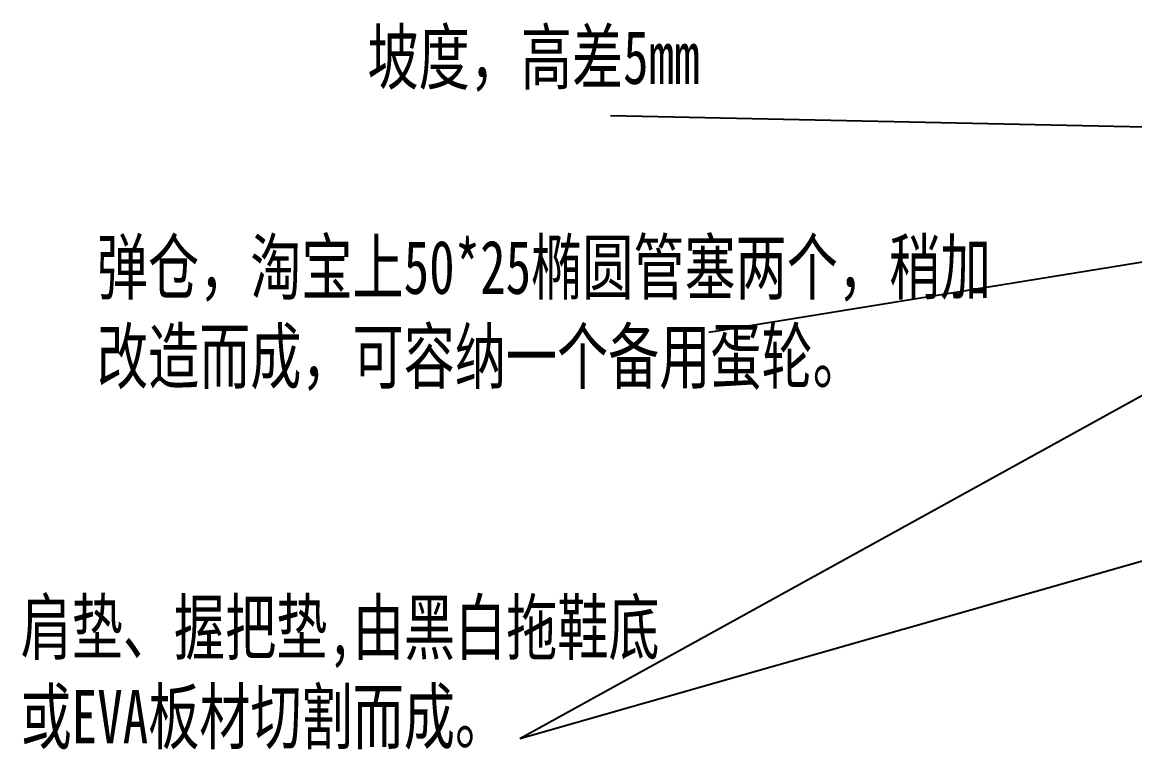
# Model space of a CAD drawing. Header units: millimetres. Extents: x -181533 to 210877, y -131082 to -66261.
# Drawn here: x -181533.1 to -181084, y -67798.5 to -67504.8 of the extents above; entities that cross this region are included whole.
import ezdxf

# ---------------------------------------------------------------- set-up
doc = ezdxf.new("R2010")
doc.units = ezdxf.units.MM
doc.header["$LTSCALE"] = 0.03
doc.header["$MEASUREMENT"] = 0
doc.linetypes.add('HIDDEN2', pattern=[0.1875, 0.125, -0.0625])
doc.layers.add('LINK', color=2, linetype='Continuous')
doc.layers.add('标注线', color=3, linetype='Continuous')
doc.styles.add('ROM', font='romans.shx', dxfattribs={"width": 0.7})

msp = doc.modelspace()

# ---------------------------------------------------------------- linework, layer by layer
at = {"layer": '标注线', "color": 3, "linetype": 'ByBlock'}
for p, q in [((-180970.263, -67549.524), (-181295.683, -67542.604)), ((-180934.656, -67577.992), (-181255.947, -67630.127)), ((-181047.201, -67636.912), (-181332.189, -67794.164)), ((-180825.619, -67649.495), (-181332.189, -67794.164))]:
    msp.add_line(p, q, dxfattribs=at)

# ---------------------------------------------------------------- texts
at = {"layer": 'LINK', "linetype": 'HIDDEN2', "char_height": 21.61433, "attachment_point": 1, "style": 'ROM'}
for s, width, heights, insert in [('{\\fSimSun|b0|i0|c134|p2;坡度，高差5mm}', 169.52652, [0], (-181393.742, -67508.089)), ('{\\fSimSun|b0|i0|c134|p2;弹仓，淘宝上50*25椭圆管塞两个，稍加改造而成，可容纳一个备用蛋轮。}', 360.9705, [0], (-181502.966, -67592.851)), ('{\\fSimSun|b0|i0|c134|p2;肩垫、握把垫,由黑白拖鞋底或EVA板材切割而成。}', 267.0189, [138.618], (-181533.758, -67738.321))]:
    msp.add_mtext_dynamic_manual_height_columns(s, width=width, gutter_width=38.597, heights=heights, dxfattribs=dict(at, insert=insert))

doc.saveas('drawing.dxf')
